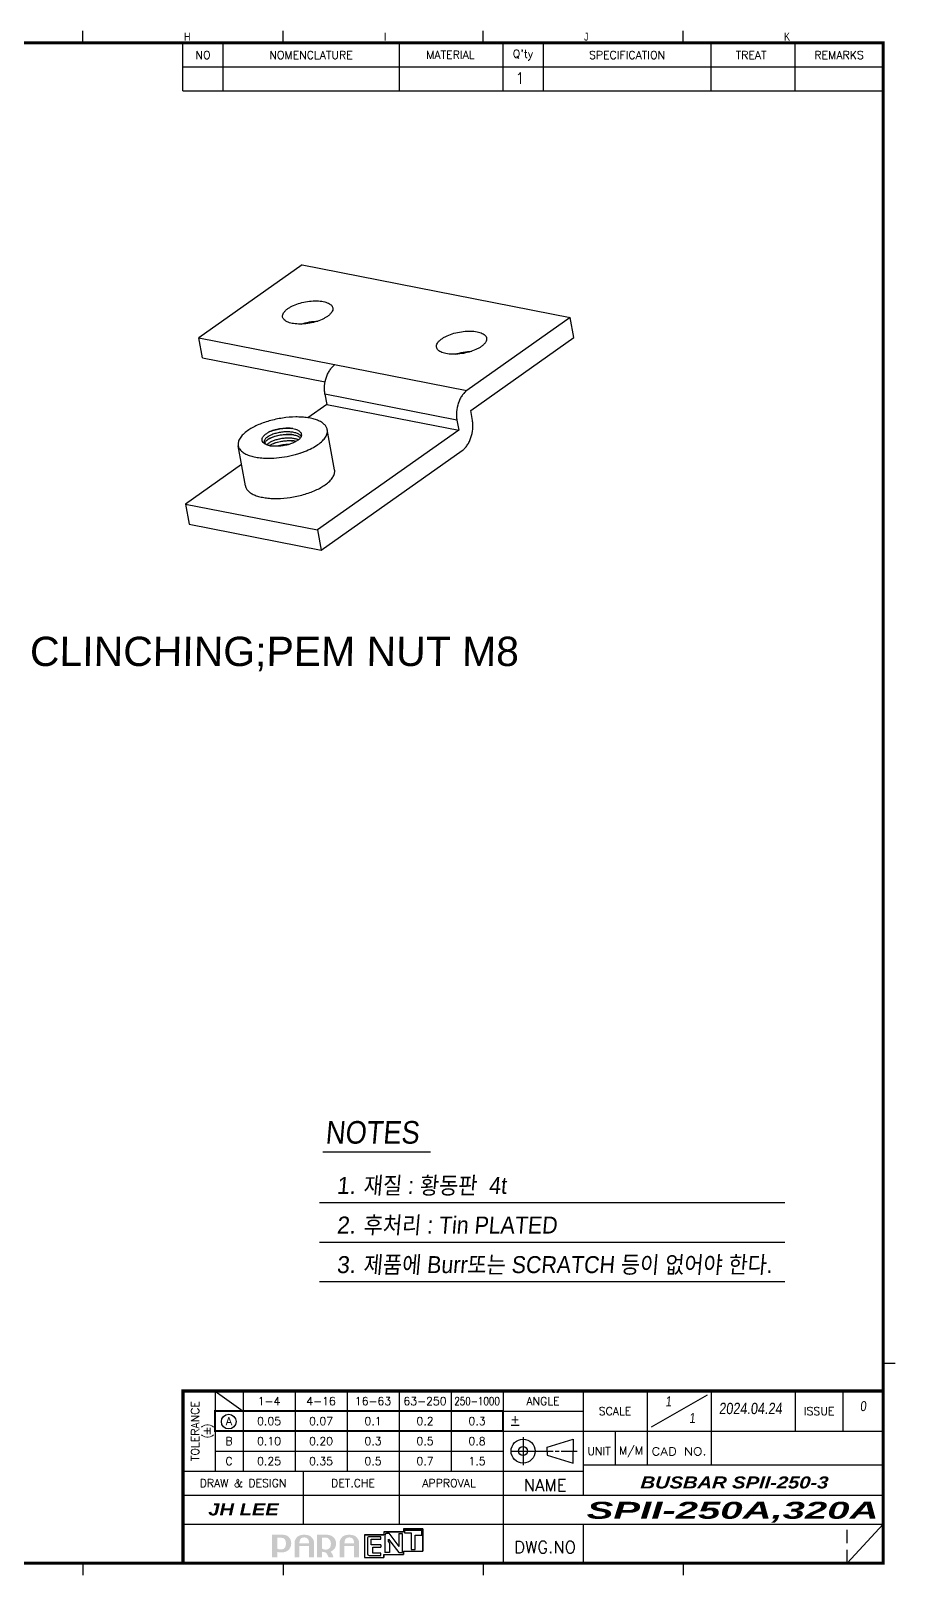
# Model space of a CAD drawing. Extents: x -425 to 6552, y -3049 to 3105.
# Drawn here: x 5968.7 to 6121.5, y -2550.6 to -2277.6 of the extents above; entities that cross this region are included whole.
import ezdxf
from ezdxf.enums import TextEntityAlignment as Align

# ---------------------------------------------------------------- set-up
doc = ezdxf.new("R2010")
doc.units = 0
doc.linetypes.add('HIDDEN', pattern=[3.525, 2.35, -1.175])
doc.layers.get('0').update_dxf_attribs({"linetype": 'CONTINUOUS'})
doc.layers.add('2', color=2, linetype='CONTINUOUS')
doc.layers.add('DIM', color=1, linetype='CONTINUOUS')
doc.styles.add('A', font='GOTHIC.TTF')
doc.styles.add('HANGUL1', font='arial.ttf', dxfattribs={"width": 0.8, "oblique": 5, "height": 2.5})
doc.styles.add('N', font='arialbi.ttf', dxfattribs={"width": 0.8, "oblique": 5})
doc.styles.add('OMI-1', font='arial.ttf', dxfattribs={"oblique": 1})
doc.styles.add('SIM', font='simplex')
doc.styles.get("Standard").update_dxf_attribs({"font": 'gulim.ttc', "width": 0.8, "height": 2})

# ---------------------------------------------------------------- blocks, each defined once
blk = doc.blocks.new('L1')
at = {"const_width": 0.3}
blk.add_lwpolyline([(0, 10), (0, 5), (72, 5), (72, 10), (0, 10)], dxfattribs=at)
blk.add_circle((3.44, 7.38), 1.84)

msp = doc.modelspace()

# ---------------------------------------------------------------- hatches: boundary and pattern name
h = msp.add_hatch(color=256)
edge = h.paths.add_edge_path()
edge.add_spline(control_points=[(6013.61, -2545.79), (6013.46, -2545.96), (6013.24, -2546.07), (6012.9, -2546.07), (6012.82, -2546.07), (6012.71, -2546.06), (6012.56, -2546.03), (6012.42, -2546), (6012.34, -2545.92), (6012.3, -2545.89), (6012.3, -2545.83), (6012.3, -2544.1), (6012.3, -2544), (6012.4, -2544), (6012.94, -2544), (6012.94, -2544), (6013.25, -2544), (6013.46, -2544.08), (6013.61, -2544.26), (6013.77, -2544.43), (6013.82, -2544.73), (6013.82, -2544.99), (6013.82, -2545.26), (6013.77, -2545.62), (6013.61, -2545.79)], knot_values=[0, 0, 0, 0, 1, 1, 1, 2, 2, 2, 3, 3, 3, 4, 4, 4, 5, 5, 5, 6, 6, 6, 7, 7, 7, 8, 8, 8, 8], degree=3, periodic=0)
edge = h.paths.add_edge_path(flags=16)
edge.add_spline(control_points=[(6012.97, -2543.46), (6012.97, -2543.46), (6011.5, -2543.46), (6011.5, -2543.46), (6011.5, -2543.46), (6011.36, -2543.46), (6011.36, -2543.46), (6011.36, -2543.46), (6011.36, -2547.46), (6011.36, -2547.46), (6011.36, -2547.46), (6012.3, -2547.46), (6012.3, -2547.46), (6012.3, -2547.46), (6012.3, -2546.62), (6012.3, -2546.49), (6012.39, -2546.52), (6012.51, -2546.58), (6012.94, -2546.6), (6013.39, -2546.61), (6014.05, -2546.46), (6014.33, -2546.11), (6014.61, -2545.77), (6014.76, -2545.4), (6014.76, -2545), (6014.76, -2544.53), (6014.6, -2544.14), (6014.28, -2543.82), (6013.97, -2543.51), (6013.52, -2543.46), (6012.97, -2543.46)], knot_values=[0, 0, 0, 0, 1, 1, 1, 2, 2, 2, 3, 3, 3, 4, 4, 4, 5, 5, 5, 6, 6, 6, 7, 7, 7, 8, 8, 8, 9, 9, 9, 10, 10, 10, 10], degree=3, periodic=0)
h = msp.add_hatch(color=256)
edge = h.paths.add_edge_path()
edge.add_spline(control_points=[(6017.92, -2544.97), (6017.81, -2544.97), (6016.22, -2544.97), (6016.21, -2544.97), (6016.21, -2544.97), (6016.21, -2544.96), (6016.21, -2544.96), (6016.21, -2544.74), (6016.28, -2544.36), (6016.41, -2544.2), (6016.53, -2544.06), (6016.76, -2543.94), (6017.05, -2543.94), (6017.34, -2543.94), (6017.55, -2544.03), (6017.69, -2544.18), (6017.84, -2544.32), (6017.92, -2544.74), (6017.92, -2544.96), (6017.92, -2544.96), (6017.92, -2544.97), (6017.92, -2544.97)], knot_values=[0, 0, 0, 0, 1, 1, 1, 2, 2, 2, 3, 3, 3, 4, 4, 4, 5, 5, 5, 6, 6, 6, 7, 7, 7, 7], degree=3, periodic=0)
edge = h.paths.add_edge_path(flags=16)
edge.add_spline(control_points=[(6017.05, -2543.46), (6016.42, -2543.46), (6016.01, -2543.62), (6015.74, -2543.94), (6015.48, -2544.26), (6015.34, -2544.52), (6015.34, -2544.9), (6015.34, -2544.9), (6015.34, -2547.46), (6015.34, -2547.46), (6015.34, -2547.46), (6016.21, -2547.46), (6016.21, -2547.46), (6016.21, -2547.46), (6016.21, -2546.26), (6016.21, -2545.48), (6016.22, -2545.48), (6017.81, -2545.48), (6017.92, -2545.48), (6017.92, -2545.58), (6017.92, -2547.46), (6017.92, -2547.46), (6017.92, -2547.46), (6018.79, -2547.46), (6018.79, -2547.46), (6018.79, -2547.46), (6018.79, -2544.9), (6018.79, -2544.9), (6018.79, -2544.52), (6018.66, -2544.26), (6018.39, -2543.94), (6018.12, -2543.62), (6017.69, -2543.46), (6017.05, -2543.46)], knot_values=[0, 0, 0, 0, 1, 1, 1, 2, 2, 2, 3, 3, 3, 4, 4, 4, 5, 5, 5, 6, 6, 6, 7, 7, 7, 8, 8, 8, 9, 9, 9, 10, 10, 10, 11, 11, 11, 11], degree=3, periodic=0)
h = msp.add_hatch(color=256)
edge = h.paths.add_edge_path()
edge.add_spline(control_points=[(6021.53, -2545.83), (6021.35, -2546), (6021.12, -2546.09), (6020.81, -2546.09), (6020.73, -2546.09), (6020.62, -2546.07), (6020.51, -2546.04), (6020.42, -2546), (6020.23, -2545.9), (6020.2, -2545.88), (6020.2, -2545.82), (6020.2, -2544.07), (6020.2, -2543.97), (6020.3, -2543.97), (6020.9, -2543.97), (6020.9, -2543.97), (6021.17, -2543.97), (6021.34, -2544.11), (6021.51, -2544.29), (6021.69, -2544.47), (6021.77, -2544.77), (6021.77, -2545.01), (6021.77, -2545.28), (6021.71, -2545.66), (6021.53, -2545.83)], knot_values=[0, 0, 0, 0, 1, 1, 1, 2, 2, 2, 3, 3, 3, 4, 4, 4, 5, 5, 5, 6, 6, 6, 7, 7, 7, 8, 8, 8, 8], degree=3, periodic=0)
edge = h.paths.add_edge_path(flags=16)
edge.add_spline(control_points=[(6020.93, -2543.46), (6020.93, -2543.46), (6019.46, -2543.46), (6019.46, -2543.46), (6019.46, -2543.46), (6019.32, -2543.46), (6019.32, -2543.46), (6019.32, -2543.46), (6019.32, -2547.46), (6019.32, -2547.46), (6019.32, -2547.46), (6020.2, -2547.46), (6020.2, -2547.46), (6020.2, -2547.46), (6020.2, -2546.59), (6020.2, -2546.46), (6020.3, -2546.49), (6020.39, -2546.51), (6020.48, -2546.53), (6020.48, -2546.53), (6020.75, -2546.56), (6020.82, -2546.57), (6020.97, -2546.67), (6021.09, -2546.87), (6021.17, -2547.01), (6021.27, -2547.15), (6021.37, -2547.46), (6021.37, -2547.46), (6021.37, -2547.46), (6022.22, -2547.46), (6022.22, -2547.46), (6022.22, -2547.46), (6022.1, -2546.99), (6021.99, -2546.8), (6021.91, -2546.69), (6021.81, -2546.58), (6021.69, -2546.47), (6021.95, -2546.36), (6022.19, -2546.2), (6022.37, -2545.99), (6022.59, -2545.72), (6022.68, -2545.39), (6022.68, -2545.02), (6022.68, -2544.52), (6022.55, -2544.22), (6022.22, -2543.91), (6021.9, -2543.61), (6021.46, -2543.46), (6020.93, -2543.46)], knot_values=[0, 0, 0, 0, 1, 1, 1, 2, 2, 2, 3, 3, 3, 4, 4, 4, 5, 5, 5, 6, 6, 6, 7, 7, 7, 8, 8, 8, 9, 9, 9, 10, 10, 10, 11, 11, 11, 12, 12, 12, 13, 13, 13, 14, 14, 14, 15, 15, 15, 16, 16, 16, 16], degree=3, periodic=0)
h = msp.add_hatch(color=256)
edge = h.paths.add_edge_path()
edge.add_spline(control_points=[(6025.87, -2544.97), (6025.77, -2544.97), (6024.18, -2544.97), (6024.17, -2544.97), (6024.17, -2544.97), (6024.17, -2544.96), (6024.17, -2544.96), (6024.17, -2544.74), (6024.23, -2544.36), (6024.37, -2544.2), (6024.49, -2544.06), (6024.72, -2543.94), (6025.01, -2543.94), (6025.3, -2543.94), (6025.5, -2544.03), (6025.65, -2544.18), (6025.79, -2544.32), (6025.87, -2544.74), (6025.87, -2544.96), (6025.87, -2544.96), (6025.87, -2544.97), (6025.87, -2544.97)], knot_values=[0, 0, 0, 0, 1, 1, 1, 2, 2, 2, 3, 3, 3, 4, 4, 4, 5, 5, 5, 6, 6, 6, 7, 7, 7, 7], degree=3, periodic=0)
edge = h.paths.add_edge_path(flags=16)
edge.add_spline(control_points=[(6025.01, -2543.46), (6024.37, -2543.46), (6023.97, -2543.62), (6023.7, -2543.94), (6023.43, -2544.26), (6023.3, -2544.52), (6023.3, -2544.9), (6023.3, -2544.9), (6023.3, -2547.46), (6023.3, -2547.46), (6023.3, -2547.46), (6024.17, -2547.46), (6024.17, -2547.46), (6024.17, -2547.46), (6024.17, -2546.26), (6024.17, -2545.48), (6024.18, -2545.48), (6025.77, -2545.48), (6025.87, -2545.48), (6025.87, -2545.58), (6025.87, -2547.46), (6025.87, -2547.46), (6025.87, -2547.46), (6026.75, -2547.46), (6026.75, -2547.46), (6026.75, -2547.46), (6026.75, -2544.9), (6026.75, -2544.9), (6026.75, -2544.52), (6026.61, -2544.26), (6026.35, -2543.94), (6026.07, -2543.62), (6025.64, -2543.46), (6025.01, -2543.46)], knot_values=[0, 0, 0, 0, 1, 1, 1, 2, 2, 2, 3, 3, 3, 4, 4, 4, 5, 5, 5, 6, 6, 6, 7, 7, 7, 8, 8, 8, 9, 9, 9, 10, 10, 10, 11, 11, 11, 11], degree=3, periodic=0)

# ---------------------------------------------------------------- linework, layer by layer
for p, q in [((5977.95, -2279.76), (5977.95, -2277.64)), ((6013.31, -2279.76), (6013.31, -2277.64)), ((6048.67, -2279.76), (6048.67, -2277.64)), ((6084.02, -2279.76), (6084.02, -2277.64)), ((5995.63, -2288.25), (5995.63, -2279.76)), ((6002.7, -2279.76), (6002.7, -2288.25)), ((6033.82, -2279.76), (6033.82, -2288.25)), ((6052.2, -2288.25), (6052.2, -2279.76)), ((6059.27, -2279.76), (6059.27, -2288.25)), ((6088.97, -2288.25), (6088.97, -2279.76)), ((6103.82, -2288.25), (6103.82, -2279.76)), ((5995.63, -2284.01), (6119.38, -2284.01)), ((5995.63, -2288.25), (6119.38, -2288.25)), ((6019.75, -2484.72), (6102.02, -2484.72)), ((6019.75, -2491.72), (6102.02, -2491.72)), ((6019.75, -2498.72), (6102.02, -2498.72)), ((6119.38, -2513.12), (6121.5, -2513.12)), ((6001.29, -2518.07), (6006.24, -2521.61)), ((6001.29, -2518.07), (6001.29, -2532.21)), ((6006.24, -2518.07), (6006.24, -2532.21)), ((6015.43, -2518.07), (6015.43, -2532.21)), ((6024.62, -2518.07), (6024.62, -2532.21)), ((6033.82, -2518.07), (6033.82, -2541.61)), ((6043.01, -2518.07), (6043.01, -2532.21)), ((6052.2, -2518.07), (6052.2, -2548.48)), ((6066.35, -2518.07), (6066.35, -2536.46)), ((6077.66, -2518.07), (6077.66, -2531.11)), ((6088.27, -2518.78), (6078.37, -2524.43)), ((6088.97, -2518.07), (6088.97, -2531.11)), ((6103.82, -2518.07), (6103.82, -2525.14)), ((6112.31, -2525.14), (6112.31, -2518.07)), ((6001.29, -2521.61), (6066.35, -2521.61)), ((6053.62, -2524.08), (6055.03, -2524.08)), ((6001.29, -2525.14), (6119.38, -2525.14)), ((6055.74, -2526.2), (6055.74, -2531.15)), ((6059.98, -2527.97), (6064.58, -2526.56)), ((6064.58, -2526.56), (6064.58, -2528.68)), ((6072, -2525.14), (6072, -2531.11)), ((6001.29, -2528.68), (6052.2, -2528.68)), ((6053.62, -2528.68), (6061.04, -2528.68)), ((6059.98, -2528.68), (6059.98, -2527.97)), ((6059.98, -2528.68), (6059.98, -2529.38)), ((6059.98, -2529.38), (6064.58, -2530.8)), ((6061.4, -2528.68), (6062.1, -2528.68)), ((6062.46, -2528.68), (6065.29, -2528.68)), ((6064.58, -2530.8), (6064.58, -2528.68)), ((5995.63, -2532.21), (6066.35, -2532.21)), ((6016.85, -2532.21), (6016.85, -2541.61)), ((6066.35, -2531.11), (6119.38, -2531.11)), ((5995.63, -2536.46), (6052.2, -2536.46)), ((6052.2, -2536.46), (6119.38, -2536.46)), ((5995.63, -2541.61), (6119.38, -2541.61)), ((6031.13, -2543.48), (6027.69, -2543.48)), ((6027.69, -2543.48), (6027.69, -2547.46)), ((6030.59, -2543.81), (6028.5, -2543.81)), ((6030.59, -2544.23), (6030.59, -2543.81)), ((6034.58, -2542.95), (6031.13, -2542.95)), ((6031.13, -2542.95), (6031.13, -2543.48)), ((6031.33, -2543.5), (6031.33, -2546.61)), ((6031.61, -2543.21), (6032.02, -2543.21)), ((6032.02, -2543.21), (6033.78, -2545.55)), ((6033.78, -2543.26), (6034.38, -2543.26)), ((6033.78, -2543.26), (6033.78, -2545.55)), ((6034.38, -2543.26), (6034.38, -2546.61)), ((6038.03, -2542.42), (6034.58, -2542.42)), ((6034.58, -2542.42), (6034.58, -2542.95)), ((6037.82, -2542.71), (6034.79, -2542.71)), ((6034.79, -2542.71), (6034.79, -2543.14)), ((6034.79, -2543.14), (6035.95, -2543.14)), ((6035.95, -2543.14), (6035.95, -2546.1)), ((6036.65, -2546.1), (6036.66, -2543.53)), ((6036.66, -2543.53), (6037.82, -2543.53)), ((6037.82, -2543.53), (6037.82, -2542.71)), ((6038.03, -2546.39), (6038.03, -2542.42)), ((6066.35, -2541.61), (6066.35, -2548.48)), ((6113.02, -2548.48), (6119.38, -2541.61)), ((6028.22, -2544.09), (6028.23, -2546.84)), ((6028.89, -2545.26), (6028.89, -2544.23)), ((6028.89, -2544.23), (6030.59, -2544.23)), ((6030.59, -2545.26), (6028.89, -2545.26)), ((6029.17, -2546.7), (6029.17, -2545.68)), ((6029.17, -2545.68), (6030.59, -2545.68)), ((6030.59, -2545.26), (6030.59, -2545.68)), ((6032.16, -2546.61), (6031.33, -2546.61)), ((6031.94, -2544.26), (6033.77, -2546.62)), ((6031.94, -2544.69), (6031.94, -2544.26)), ((6031.94, -2544.69), (6032.16, -2544.96)), ((6032.16, -2544.96), (6032.16, -2546.61)), ((6033.77, -2546.62), (6034.38, -2546.61)), ((6034.58, -2546.93), (6034.58, -2546.39)), ((6034.58, -2546.39), (6038.03, -2546.39)), ((6035.95, -2546.1), (6036.65, -2546.1)), ((5977.95, -2548.48), (5977.95, -2550.6)), ((6013.31, -2548.48), (6013.31, -2550.6)), ((6027.69, -2547.46), (6031.13, -2547.46)), ((6028.51, -2547.12), (6030.59, -2547.12)), ((6030.59, -2546.7), (6029.17, -2546.7)), ((6030.59, -2547.12), (6030.59, -2546.7)), ((6031.13, -2547.46), (6031.13, -2546.93)), ((6031.13, -2546.93), (6034.58, -2546.93)), ((6048.67, -2548.48), (6048.67, -2550.6)), ((6084.02, -2548.48), (6084.02, -2550.6))]:
    msp.add_line(p, q)
at = {"color": 7, "linetype": 'CONTINUOUS'}
for p, q in [((6016.7, -2318.99), (5998.44, -2331.88)), ((6016.7, -2318.99), (6064.09, -2328.3)), ((6064.09, -2328.3), (6045.83, -2341.18)), ((6064.74, -2331.86), (6064.09, -2328.3)), ((5999.08, -2335.44), (5998.44, -2331.88)), ((5998.44, -2331.88), (6045.83, -2341.18)), ((6046.48, -2344.74), (6064.74, -2331.86)), ((5999.08, -2335.44), (6020.77, -2339.69)), ((6020.73, -2341.88), (6021.05, -2343.66)), ((6044.04, -2346.46), (6020.73, -2341.88)), ((6021.05, -2343.66), (6017.7, -2346.03)), ((6021.05, -2343.66), (6044.36, -2348.24)), ((6044.04, -2346.46), (6044.36, -2348.24)), ((6046.8, -2346.52), (6046.48, -2344.74)), ((6044.36, -2348.24), (6019.41, -2365.85)), ((6020.05, -2369.41), (6045, -2351.8)), ((6005.99, -2354.29), (5996.1, -2361.27)), ((5996.1, -2361.27), (5996.74, -2364.83)), ((5996.1, -2361.27), (6019.41, -2365.85)), ((5996.74, -2364.83), (6020.05, -2369.41)), ((6019.41, -2365.85), (6020.05, -2369.41))]:
    msp.add_line(p, q, dxfattribs=at)
at = {"color": 4, "linetype": 'CONTINUOUS'}
for p, q in [((6022.42, -2355.24), (6021.14, -2348.12)), ((6006.68, -2358.08), (6005.39, -2350.96))]:
    msp.add_line(p, q, dxfattribs=at)
at = {"color": 3}
for p, q in [((6027.69, -2543.48), (6027.69, -2547.46)), ((6027.69, -2543.48), (6031.13, -2543.48)), ((6031.13, -2542.95), (6031.13, -2543.48)), ((6031.13, -2542.95), (6034.58, -2542.95)), ((6034.58, -2542.42), (6034.58, -2542.95)), ((6034.58, -2542.42), (6038.03, -2542.42)), ((6038.03, -2542.42), (6038.03, -2546.39)), ((6034.58, -2546.39), (6034.58, -2546.93)), ((6034.58, -2546.39), (6038.03, -2546.39)), ((6027.69, -2547.46), (6031.13, -2547.46)), ((6031.13, -2546.93), (6031.13, -2547.46)), ((6031.13, -2546.93), (6034.58, -2546.93))]:
    msp.add_line(p, q, dxfattribs=at)
at = {"linetype": 'HIDDEN'}
msp.add_line((6113.02, -2548.48), (6113.02, -2541.61), dxfattribs=at)
at = {"const_width": 0.566}
msp.add_lwpolyline([(6119.38, -2279.76), (5730.45, -2279.76), (5730.45, -2548.48), (6119.38, -2548.48)], close=True, dxfattribs=at)
for points, const_width in [([(6119.38, -2518.07), (5995.63, -2518.07), (5995.63, -2548.48)], 0.566), ([(6001.29, -2521.61), (6001.29, -2525.14), (6052.2, -2525.14), (6052.2, -2521.61), (6001.29, -2521.61)], 0.354)]:
    msp.add_lwpolyline(points, dxfattribs=dict(const_width=const_width))
for radius in [2.12, 0.791]:
    msp.add_circle((6055.74, -2528.68), radius)
at = {"color": 4, "linetype": 'CONTINUOUS'}
for centre, radius, start, end in [((6013.41, -2355.2), 6.04, 112.8467, 114.8579), ((6014.24, -2352.76), 4.89, 80.5033, 83.2542), ((6014.24, -2354.19), 5.23, 80.0725, 83.224), ((6014.41, -2356.35), 7.36, 86.2822, 86.49), ((6014.44, -2355.32), 5.25, 80.2615, 83.2221), ((6014.56, -2354.61), 4.53, 76.523, 80.2337), ((6015.46, -2350.17), 1.38, 48.1312, 50.3615), ((6015.96, -2349.05), 0.61, 7.7793, 10.2158), ((6015.95, -2349.05), 0.625, 358.2137, 7.7302), ((6011.7, -2347), 4.02, 257.545, 260.3769), ((6012.59, -2353.5), 3.07, 121.3214, 123.3085), ((6011.76, -2346.71), 4.31, 260.3616, 260.9035), ((6011.81, -2346.38), 4.65, 260.9323, 263.2111), ((6011.83, -2346.17), 4.86, 263.2018, 263.3681), ((6011.86, -2345.89), 5.14, 263.3937, 265.6761), ((6010.78, -2335.42), 17.74, 285.1933, 285.4225), ((6010.9, -2335.85), 17.3, 285.4157, 288.2178), ((6011.3, -2337.06), 16.02, 288.2336, 290.7111), ((6011.66, -2338.04), 14.98, 290.7382, 291.4342), ((6010.71, -2336.19), 17, 273.0349, 273.2149)]:
    msp.add_arc(centre, radius, start, end, dxfattribs=at)
for centre, start, end in [((6028.5, -2544.09), 89.9532, 180.0946), ((6031.62, -2543.5), 90.2374, 180), ((6028.51, -2546.84), 180.0946, 270.0249)]:
    msp.add_arc(centre, 0.283, start, end)
at = {"color": 7, "linetype": 'CONTINUOUS'}
for points, knots in [([(6014.17, -2326.73), (6014.32, -2326.63), (6014.63, -2326.43), (6015.34, -2326.08), (6016.35, -2325.73), (6017.63, -2325.45), (6018.72, -2325.36), (6019.56, -2325.37), (6020.14, -2325.43), (6020.66, -2325.53), (6021.12, -2325.67), (6021.5, -2325.86), (6021.8, -2326.07), (6022.01, -2326.33), (6022.08, -2326.52), (6022.1, -2326.62)], [0, 0, 0, 0, 0.061249, 0.128223, 0.274876, 0.430134, 0.582712, 0.654586, 0.721837, 0.783461, 0.838731, 0.887313, 0.929465, 0.966294, 1, 1, 1, 1]), ([(6013.24, -2328.22), (6013.23, -2328.16), (6013.22, -2328.04), (6013.26, -2327.78), (6013.41, -2327.44), (6013.74, -2327.07), (6014.01, -2326.84), (6014.17, -2326.73)], [0, 0, 0, 0, 0.09701, 0.197645, 0.420776, 0.686587, 1, 1, 1, 1]), ([(6021.16, -2328.1), (6021.02, -2328.21), (6020.71, -2328.4), (6020, -2328.75), (6018.99, -2329.11), (6017.71, -2329.38), (6016.61, -2329.48), (6015.77, -2329.46), (6015.2, -2329.4), (6014.68, -2329.3), (6014.22, -2329.16), (6013.84, -2328.98), (6013.54, -2328.76), (6013.33, -2328.51), (6013.26, -2328.31), (6013.24, -2328.22)], [0, 0, 0, 0, 0.061249, 0.128223, 0.274876, 0.430134, 0.582712, 0.654586, 0.721837, 0.783461, 0.838731, 0.887313, 0.929465, 0.966294, 1, 1, 1, 1]), ([(6022.1, -2326.62), (6022.11, -2326.68), (6022.12, -2326.8), (6022.08, -2327.06), (6021.92, -2327.39), (6021.6, -2327.77), (6021.32, -2327.99), (6021.16, -2328.1)], [0, 0, 0, 0, 0.09701, 0.197645, 0.420776, 0.686587, 1, 1, 1, 1]), ([(6016.52, -2329.46), (6016.99, -2329.3), (6017.96, -2329.05), (6018.96, -2328.95), (6019.46, -2328.93)], [0, 0, 0, 0, 0.500004, 1, 1, 1, 1]), ([(6041.37, -2332.07), (6041.51, -2331.97), (6041.83, -2331.77), (6042.53, -2331.42), (6043.54, -2331.06), (6044.82, -2330.79), (6045.92, -2330.69), (6046.76, -2330.71), (6047.33, -2330.77), (6047.86, -2330.87), (6048.31, -2331.01), (6048.69, -2331.2), (6048.99, -2331.41), (6049.2, -2331.67), (6049.27, -2331.86), (6049.29, -2331.96)], [0, 0, 0, 0, 0.061249, 0.128223, 0.274876, 0.430134, 0.582712, 0.654586, 0.721837, 0.783461, 0.838731, 0.887313, 0.929465, 0.966294, 1, 1, 1, 1]), ([(6040.43, -2333.55), (6040.42, -2333.5), (6040.42, -2333.37), (6040.45, -2333.12), (6040.61, -2332.78), (6040.93, -2332.41), (6041.21, -2332.18), (6041.37, -2332.07)], [0, 0, 0, 0, 0.09701, 0.197645, 0.420776, 0.686587, 1, 1, 1, 1]), ([(6048.36, -2333.44), (6048.22, -2333.54), (6047.9, -2333.74), (6047.19, -2334.09), (6046.19, -2334.45), (6044.9, -2334.72), (6043.81, -2334.82), (6042.97, -2334.8), (6042.39, -2334.74), (6041.87, -2334.64), (6041.41, -2334.5), (6041.03, -2334.32), (6040.73, -2334.1), (6040.53, -2333.84), (6040.45, -2333.65), (6040.43, -2333.55)], [0, 0, 0, 0, 0.061249, 0.128223, 0.274876, 0.430134, 0.582712, 0.654586, 0.721837, 0.783461, 0.838731, 0.887313, 0.929465, 0.966294, 1, 1, 1, 1]), ([(6049.29, -2331.96), (6049.3, -2332.02), (6049.31, -2332.14), (6049.27, -2332.4), (6049.12, -2332.73), (6048.79, -2333.11), (6048.52, -2333.33), (6048.36, -2333.44)], [0, 0, 0, 0, 0.09701, 0.197645, 0.420776, 0.686587, 1, 1, 1, 1]), ([(6043.71, -2334.8), (6044.19, -2334.64), (6045.16, -2334.39), (6046.16, -2334.28), (6046.66, -2334.27)], [0, 0, 0, 0, 0.500004, 1, 1, 1, 1]), ([(6020.73, -2341.88), (6020.69, -2341.64), (6020.64, -2341.14), (6020.66, -2340.12), (6020.87, -2339.1), (6021.26, -2338.16), (6021.62, -2337.54), (6022.03, -2337.01), (6022.36, -2336.72), (6022.52, -2336.6)], [0, 0, 0, 0, 0.125571, 0.257012, 0.524784, 0.655234, 0.779279, 0.894664, 1, 1, 1, 1]), ([(6045.83, -2341.18), (6045.67, -2341.3), (6045.34, -2341.59), (6044.93, -2342.11), (6044.57, -2342.74), (6044.18, -2343.68), (6043.97, -2344.7), (6043.95, -2345.72), (6044, -2346.22), (6044.04, -2346.46)], [0, 0, 0, 0, 0.105336, 0.220721, 0.344766, 0.475216, 0.742988, 0.874429, 1, 1, 1, 1]), ([(6045, -2351.8), (6045.17, -2351.68), (6045.49, -2351.39), (6045.91, -2350.87), (6046.27, -2350.24), (6046.65, -2349.3), (6046.87, -2348.28), (6046.89, -2347.26), (6046.84, -2346.76), (6046.8, -2346.52)], [0, 0, 0, 0, 0.105336, 0.220721, 0.344766, 0.475216, 0.742988, 0.874429, 1, 1, 1, 1])]:
    msp.add_open_spline(points, degree=3, knots=knots, dxfattribs=at)
at = {"color": 4, "linetype": 'CONTINUOUS'}
for points, knots in [([(6021.14, -2348.12), (6021.12, -2348.03), (6021.08, -2347.87), (6020.92, -2347.54), (6020.61, -2347.15), (6020.07, -2346.76), (6019.4, -2346.44), (6018.59, -2346.19), (6017.66, -2346.01), (6016.63, -2345.9), (6015.14, -2345.87), (6013.2, -2346.04), (6011.27, -2346.45), (6009.8, -2346.93), (6008.78, -2347.33), (6007.87, -2347.79), (6007.31, -2348.14), (6007.05, -2348.32)], [0, 0, 0, 0, 0.016705, 0.033823, 0.070642, 0.112786, 0.161359, 0.216614, 0.278225, 0.345463, 0.417319, 0.569865, 0.725088, 0.800198, 0.871806, 0.938759, 1, 1, 1, 1]), ([(6007.05, -2348.32), (6006.77, -2348.51), (6006.28, -2348.91), (6005.78, -2349.5), (6005.52, -2349.97), (6005.41, -2350.3), (6005.36, -2350.64), (6005.37, -2350.85), (6005.39, -2350.96)], [0, 0, 0, 0, 0.313206, 0.578789, 0.695205, 0.802505, 0.903062, 1, 1, 1, 1]), ([(6009.91, -2350.52), (6009.82, -2350.44), (6009.69, -2350.3), (6009.61, -2350.07), (6009.59, -2349.83), (6009.67, -2349.58), (6009.81, -2349.35), (6009.91, -2349.23), (6009.96, -2349.18)], [0, 0, 0, 0, 0.245724, 0.357493, 0.468623, 0.708957, 0.847263, 1, 1, 1, 1]), ([(6009.96, -2349.18), (6010.07, -2349.06), (6010.33, -2348.84), (6010.62, -2348.65), (6010.77, -2348.56)], [0, 0, 0, 0, 0.465068, 1, 1, 1, 1]), ([(6010.46, -2349.5), (6010.38, -2349.56), (6010.24, -2349.68), (6010.08, -2349.89), (6009.99, -2350.09), (6009.99, -2350.23), (6010, -2350.29)], [0, 0, 0, 0, 0.312423, 0.577162, 0.800908, 1, 1, 1, 1]), ([(6010.8, -2349.77), (6010.67, -2349.84), (6010.44, -2350), (6010.25, -2350.2), (6010.19, -2350.31)], [0, 0, 0, 0, 0.552333, 1, 1, 1, 1]), ([(6010.72, -2349.32), (6010.69, -2349.33), (6010.61, -2349.39), (6010.52, -2349.45), (6010.46, -2349.5)], [0, 0, 0, 0, 0.261222, 1, 1, 1, 1]), ([(6016.34, -2349.11), (6016.2, -2348.99), (6015.84, -2348.79), (6015.22, -2348.61), (6014.48, -2348.51), (6013.67, -2348.51), (6012.85, -2348.59), (6012.05, -2348.76), (6011.34, -2349), (6010.91, -2349.2), (6010.72, -2349.32)], [0, 0, 0, 0, 0.093062, 0.204945, 0.333082, 0.47222, 0.61564, 0.756052, 0.886269, 1, 1, 1, 1]), ([(6010.77, -2348.56), (6011.08, -2348.42), (6011.74, -2348.19), (6012.77, -2347.96), (6013.8, -2347.85), (6014.49, -2347.87), (6014.81, -2347.91)], [0, 0, 0, 0, 0.245467, 0.505064, 0.762389, 1, 1, 1, 1]), ([(6014.81, -2347.91), (6014.47, -2347.88), (6013.77, -2347.87), (6012.72, -2347.98), (6011.71, -2348.21), (6011.07, -2348.43), (6010.77, -2348.56)], [0, 0, 0, 0, 0.250164, 0.51028, 0.765161, 1, 1, 1, 1]), ([(6010.8, -2349.77), (6010.81, -2349.75), (6010.89, -2349.71), (6010.97, -2349.67), (6011.03, -2349.64)], [0, 0, 0, 0, 0.242368, 1, 1, 1, 1]), ([(6016.03, -2349.92), (6015.86, -2349.85), (6015.47, -2349.74), (6014.84, -2349.64), (6014.15, -2349.61), (6013.43, -2349.66), (6012.72, -2349.77), (6012.05, -2349.94), (6011.44, -2350.15), (6011.08, -2350.33), (6010.92, -2350.43)], [0, 0, 0, 0, 0.107819, 0.229445, 0.361267, 0.498619, 0.636305, 0.769005, 0.891698, 1, 1, 1, 1]), ([(6011.03, -2349.64), (6011.29, -2349.5), (6011.88, -2349.27), (6012.84, -2349.04), (6013.85, -2348.94), (6014.53, -2348.96), (6014.86, -2349)], [0, 0, 0, 0, 0.227273, 0.482975, 0.747391, 1, 1, 1, 1]), ([(6014.86, -2349.01), (6014.54, -2348.99), (6013.88, -2348.99), (6012.89, -2349.1), (6011.95, -2349.31), (6011.35, -2349.52), (6011.07, -2349.64)], [0, 0, 0, 0, 0.251119, 0.510263, 0.764207, 1, 1, 1, 1]), ([(6015.19, -2350.13), (6014.85, -2350.11), (6014.15, -2350.1), (6013.11, -2350.21), (6012.11, -2350.43), (6011.47, -2350.66), (6011.18, -2350.79)], [0, 0, 0, 0, 0.250413, 0.510473, 0.76522, 1, 1, 1, 1]), ([(6011.23, -2350.75), (6011.49, -2350.61), (6012.09, -2350.38), (6013.04, -2350.16), (6014.05, -2350.05), (6014.73, -2350.07), (6015.06, -2350.11)], [0, 0, 0, 0, 0.227254, 0.482945, 0.747376, 1, 1, 1, 1]), ([(6016.57, -2349.07), (6016.57, -2349.14), (6016.54, -2349.28), (6016.45, -2349.48), (6016.29, -2349.69), (6016.09, -2349.89), (6015.83, -2350.08), (6015.53, -2350.26), (6015.2, -2350.43), (6014.69, -2350.65), (6014, -2350.86), (6013.14, -2351.02), (6012.29, -2351.08), (6011.74, -2351.05), (6011.47, -2351.02)], [0, 0, 0, 0, 0.034356, 0.0725, 0.115748, 0.164709, 0.219475, 0.279748, 0.344976, 0.4144, 0.562084, 0.714687, 0.863425, 1, 1, 1, 1]), ([(6015.05, -2347.94), (6015.2, -2347.96), (6015.47, -2348.02), (6015.85, -2348.16), (6016.15, -2348.33), (6016.3, -2348.49), (6016.35, -2348.57)], [0, 0, 0, 0, 0.305649, 0.57429, 0.804521, 1, 1, 1, 1]), ([(6015.14, -2349.04), (6015.39, -2349.08), (6015.83, -2349.2), (6016.24, -2349.41), (6016.4, -2349.54)], [0, 0, 0, 0, 0.548851, 1, 1, 1, 1]), ([(6016.35, -2348.57), (6016.41, -2348.62), (6016.5, -2348.73), (6016.55, -2348.87), (6016.56, -2348.94)], [0, 0, 0, 0, 0.520628, 1, 1, 1, 1]), ([(6016.53, -2349.3), (6016.52, -2349.29), (6016.47, -2349.23), (6016.42, -2349.18), (6016.38, -2349.14)], [0, 0, 0, 0, 0.242057, 1, 1, 1, 1]), ([(6019.48, -2350.76), (6019.76, -2350.56), (6020.26, -2350.16), (6020.75, -2349.58), (6021.01, -2349.11), (6021.12, -2348.77), (6021.17, -2348.44), (6021.16, -2348.22), (6021.14, -2348.12)], [0, 0, 0, 0, 0.313206, 0.578789, 0.695205, 0.802505, 0.903062, 1, 1, 1, 1]), ([(6005.39, -2350.96), (6005.41, -2351.05), (6005.46, -2351.23), (6005.63, -2351.58), (6005.99, -2351.99), (6006.59, -2352.39), (6007.35, -2352.72), (6008.26, -2352.96), (6009.29, -2353.12), (6010.43, -2353.19), (6011.21, -2353.18), (6011.61, -2353.16)], [0, 0, 0, 0, 0.03896, 0.079018, 0.16594, 0.266656, 0.383668, 0.517225, 0.66608, 0.827986, 1, 1, 1, 1]), ([(6010.22, -2350.71), (6010.19, -2350.7), (6010.08, -2350.64), (6009.98, -2350.58), (6009.91, -2350.52)], [0, 0, 0, 0, 0.266444, 1, 1, 1, 1]), ([(6010, -2350.29), (6010.01, -2350.33), (6010.03, -2350.42), (6010.1, -2350.53), (6010.2, -2350.63), (6010.38, -2350.76), (6010.68, -2350.89), (6010.95, -2350.95), (6011.1, -2350.97)], [0, 0, 0, 0, 0.089518, 0.183902, 0.287168, 0.40215, 0.672537, 1, 1, 1, 1]), ([(6010.19, -2350.31), (6010.18, -2350.32), (6010.14, -2350.39), (6010.11, -2350.46), (6010.09, -2350.51)], [0, 0, 0, 0, 0.265772, 1, 1, 1, 1]), ([(6010.84, -2350.93), (6010.78, -2350.91), (6010.57, -2350.86), (6010.36, -2350.79), (6010.22, -2350.71)], [0, 0, 0, 0, 0.271004, 1, 1, 1, 1]), ([(6010.92, -2350.43), (6010.83, -2350.49), (6010.67, -2350.59), (6010.52, -2350.72), (6010.46, -2350.79)], [0, 0, 0, 0, 0.531718, 1, 1, 1, 1]), ([(6011, -2350.88), (6011.01, -2350.87), (6011.09, -2350.82), (6011.17, -2350.78), (6011.23, -2350.75)], [0, 0, 0, 0, 0.242369, 1, 1, 1, 1]), ([(6011.67, -2353.16), (6012.3, -2353.12), (6013.57, -2352.98), (6014.82, -2352.71), (6015.43, -2352.54)], [0, 0, 0, 0, 0.498043, 1, 1, 1, 1]), ([(6014.37, -2350.74), (6014.01, -2350.74), (6013.29, -2350.8), (6012.58, -2350.96), (6012.24, -2351.06)], [0, 0, 0, 0, 0.506196, 1, 1, 1, 1]), ([(6017.13, -2351.98), (6017.57, -2351.81), (6018.38, -2351.45), (6019.14, -2351), (6019.48, -2350.76)], [0, 0, 0, 0, 0.526931, 1, 1, 1, 1]), ([(6020.77, -2357.88), (6021.05, -2357.68), (6021.54, -2357.28), (6022.04, -2356.7), (6022.29, -2356.23), (6022.41, -2355.89), (6022.46, -2355.56), (6022.44, -2355.34), (6022.42, -2355.24)], [0, 0, 0, 0, 0.313222, 0.578783, 0.695203, 0.80251, 0.903062, 1, 1, 1, 1]), ([(6006.68, -2358.08), (6006.69, -2358.16), (6006.74, -2358.33), (6006.89, -2358.66), (6007.21, -2359.05), (6007.74, -2359.43), (6008.42, -2359.76), (6009.23, -2360.01), (6010.16, -2360.19), (6011.18, -2360.29), (6012.68, -2360.32), (6014.62, -2360.15), (6016.54, -2359.74), (6018.02, -2359.27), (6019.03, -2358.86), (6019.95, -2358.41), (6020.51, -2358.06), (6020.77, -2357.88)], [0, 0, 0, 0, 0.016705, 0.033823, 0.070642, 0.112785, 0.161358, 0.216615, 0.278225, 0.345462, 0.417319, 0.569865, 0.725088, 0.800198, 0.871808, 0.938755, 1, 1, 1, 1])]:
    msp.add_open_spline(points, degree=3, knots=knots, dxfattribs=at)
at = {"layer": '2'}
msp.add_lwpolyline([(6020.35, -2475.8), (6039.35, -2475.8)], dxfattribs=at)

# ---------------------------------------------------------------- block references
at = {"xscale": 0.7071428571428572, "yscale": 0.7071428571428572, "zscale": 0.7071428571428572}
msp.add_blockref('L1', (6001.29, -2528.68), dxfattribs=at)

# ---------------------------------------------------------------- texts
at = {"width": 0.85}
for s, p in [('H', (5995.81, -2279.36)), ('I', (6031.16, -2279.36)), ('J', (6066.52, -2279.36)), ('K', (6101.88, -2279.36))]:
    msp.add_text(s, height=1.41, dxfattribs=at).set_placement(p)
at = {"style": 'SIM'}
for s, height, p in [('NO', 1.414, (5999.17, -2281.91)), ('NOMENCLATURE', 1.4143, (6018.26, -2281.91)), ("Q'ty", 1.414, (6055.74, -2281.91)), ('SPECIFICATION', 1.4143, (6074.12, -2281.91)), ('TREAT', 1.414, (6096.05, -2281.91)), ('REMARKS', 1.414, (6111.6, -2281.91)), ('1', 2, (6055.22, -2286.01)), ('1-4', 1.414, (6010.84, -2519.84)), ('4-16', 1.414, (6020.03, -2519.84)), ('16-63', 1.414, (6029.22, -2519.84)), ('63-250', 1.414, (6038.41, -2519.84)), ('ANGLE', 1.414, (6059.27, -2519.84)), ('SCALE', 1.414, (6072, -2521.61)), ('ISSUE', 1.414, (6108.07, -2521.61)), ('A', 1.41, (6003.76, -2523.37)), ('0.05', 1.414, (6010.84, -2523.37)), ('0.07', 1.414, (6020.03, -2523.37)), ('0.1', 1.414, (6029.22, -2523.37)), ('0.2', 1.414, (6038.41, -2523.37)), ('0.3', 1.414, (6047.61, -2523.37)), ('B', 1.41, (6003.76, -2526.91)), ('0.10', 1.414, (6010.84, -2526.91)), ('0.20', 1.414, (6020.03, -2526.91)), ('0.3', 1.414, (6029.22, -2526.91)), ('0.5', 1.414, (6038.41, -2526.91)), ('0.8', 1.414, (6047.61, -2526.91)), ('C', 1.41, (6003.76, -2530.45)), ('0.25', 1.414, (6010.84, -2530.45)), ('0.35', 1.414, (6020.03, -2530.45)), ('0.5', 1.414, (6029.22, -2530.45)), ('0.7', 1.414, (6038.41, -2530.45)), ('1.5', 1.414, (6047.61, -2530.45)), ('UNIT', 1.414, (6069.17, -2528.68)), ('M/M', 1.414, (6074.83, -2528.68)), ('DRAW & DESIGN', 1.4143, (6006.24, -2534.33)), ('DET.CHE', 1.414, (6025.69, -2534.33)), ('APPROVAL', 1.414, (6042.66, -2534.33)), ('NAME', 2.121, (6059.63, -2534.69)), ('DWG.NO', 2.121, (6059.63, -2545.65))]:
    msp.add_text(s, height=height, dxfattribs=at).set_placement(p, align=Align.MIDDLE)
for s, height, p in [('MATERIAL', 1.414, (6042.9, -2282.57)), ('+', 1.41, (6054.32, -2523.73))]:
    msp.add_text(s, height=height, dxfattribs=at).set_placement(p, align=Align.CENTER)
at = {"oblique": 5}
for s, height, style, width, p in [('NOTES', 4, 'A', 0.9, (6020.75, -2474.34)), ('재질 : 황동판  4t', 3, 'HANGUL1', 0.9, (6027.47, -2483.22)), ('후처리 : Tin PLATED', 3, 'HANGUL1', 0.9, (6027.47, -2490.22)), ('제품에 Burr또는 SCRATCH 등이 없어야 한다.', 3, 'HANGUL1', 0.9, (6027.47, -2497.22)), ('1', 1.77, 'OMI-1', 0.8, (6080.88, -2520.77)), ('1', 1.77, 'OMI-1', 0.8, (6085.09, -2523.72)), ('BUSBAR SPII-250-3', 2.1214, 'N', 1.2, (6076.44, -2535.28))]:
    msp.add_text(s, height=height, dxfattribs=dict(at, style=style, width=width)).set_placement(p)
at = {"style": 'A', "oblique": 5}
for s, p in [('1.', (6022.78, -2483.22)), ('2.', (6022.78, -2490.22)), ('3.', (6022.78, -2497.22))]:
    msp.add_text(s, height=3, dxfattribs=at).set_placement(p)
at = {"style": 'SIM', "width": 0.8}
msp.add_text('250-1000', height=1.414, dxfattribs=at).set_placement((6047.61, -2519.84), align=Align.MIDDLE)
at = {"style": 'SIM'}
for s, height, p in [('TOLERANCE', 1.414, (5998.46, -2525.14)), ('( )', 1.414, (6000.58, -2525.14)), ('-', 1.41, (6001.03, -2525.12))]:
    msp.add_text(s, height=height, rotation=90, dxfattribs=at).set_placement(p, align=Align.CENTER)
at = {"style": 'OMI-1', "oblique": 5, "width": 0.8}
for s, height, p in [('2024.04.24', 2, (6095.94, -2522.14)), ('0', 1.77, (6115.85, -2521.61))]:
    msp.add_text(s, height=height, dxfattribs=at).set_placement(p, align=Align.CENTER)
at = {"style": 'SIM'}
msp.add_text('+', height=1.41, rotation=90, dxfattribs=at).set_placement((5999.8, -2525.12), align=Align.MIDDLE)
for s, height, style, width, p, p2 in [('CAD NO.', 1.414, 'SIM', 1.123032, (6078.43, -2529.43), (6088.19, -2529.43)), ('SPII-250A,320A', 3, 'N', 1.690229, (6066.98, -2540.64), (6118.56, -2540.64))]:
    msp.add_text(s, height=height, dxfattribs=dict(style=style, width=width)).set_placement(p, p2, align=Align.FIT)
at = {"style": 'N', "width": 1.2}
msp.add_text('JH LEE', height=2.121, dxfattribs=at).set_placement((6000.1, -2540.05))
at = {"layer": 'DIM', "insert": (5968.54, -2384.73), "char_height": 5.1799, "width": 97.2667, "attachment_point": 1, "style": 'OMI-1'}
msp.add_mtext('CLINCHING;PEM NUT M8', dxfattribs=at)

doc.saveas('drawing.dxf')
